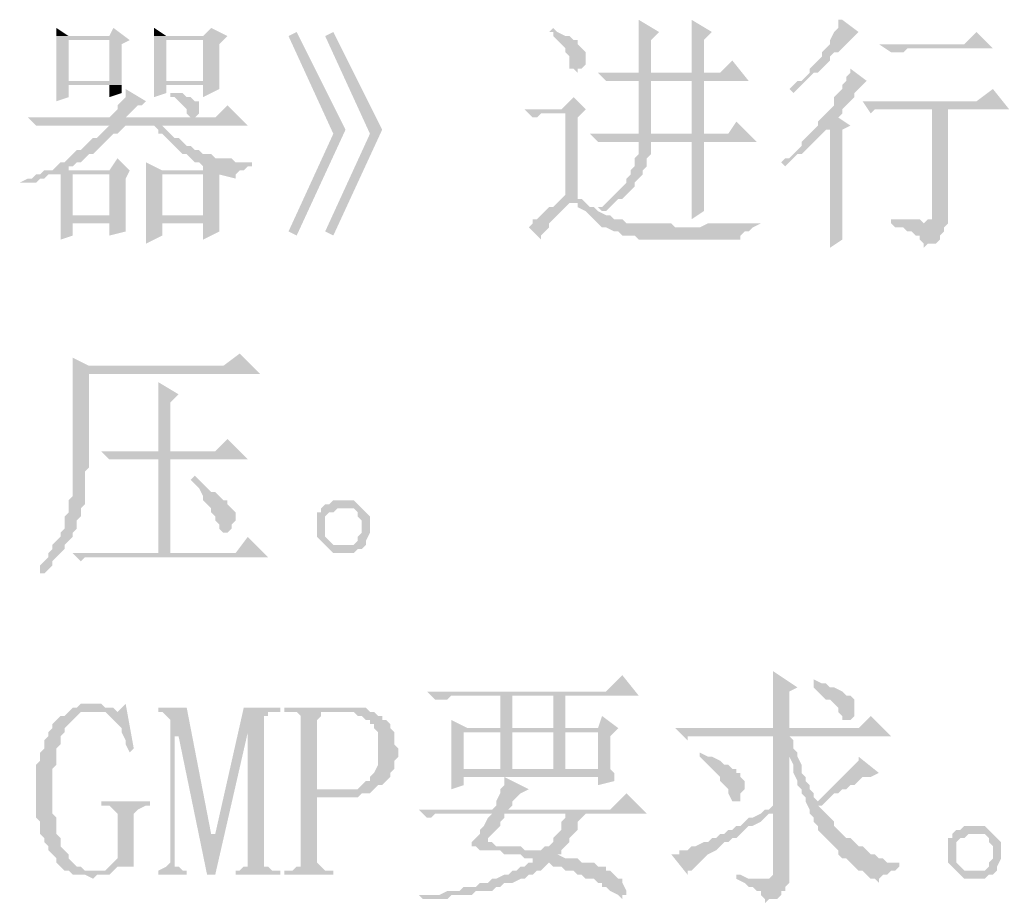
# Model space of a CAD drawing. Header units: millimetres. Extents: x 6 to 291, y 3 to 207.
# Drawn here: x 192.53 to 202.82, y 174.71 to 183.9 of the extents above; entities that cross this region are included whole.
import ezdxf

# ---------------------------------------------------------------- set-up
doc = ezdxf.new("R2010")
doc.units = ezdxf.units.MM

msp = doc.modelspace()

# ---------------------------------------------------------------- hatches: boundary and pattern name
at = {"true_color": 0x00b8b8}
h = msp.add_hatch(color=132, dxfattribs=at)
h.dxf.hatch_style = 2
h.paths.add_polyline_path([(198.966526, 183.896), (198.966526, 183.345667), (199.093526, 183.345667), (199.093526, 183.684333), (199.178192, 183.769)])
h = msp.add_hatch(color=132, dxfattribs=at)
h.dxf.hatch_style = 2
h.paths.add_polyline_path([(199.516859, 183.896), (199.516859, 183.345667), (199.643859, 183.345667), (199.643859, 183.684333), (199.728526, 183.769)])
h = msp.add_hatch(color=132, dxfattribs=at)
h.dxf.hatch_style = 2
h.paths.add_polyline_path([(201.083192, 183.896), (201.040859, 183.896), (201.040859, 183.811333), (200.998526, 183.769), (200.956192, 183.684333), (200.956192, 183.642), (200.913859, 183.599667), (200.871526, 183.557333), (200.871526, 183.515), (200.829192, 183.472667), (200.786859, 183.430333), (200.744526, 183.388), (200.744526, 183.345667), (200.702192, 183.303333), (200.659859, 183.261), (200.617526, 183.261), (200.575192, 183.218667), (200.532859, 183.176333), (200.575192, 183.134), (200.617526, 183.176333), (200.659859, 183.218667), (200.702192, 183.261), (200.744526, 183.303333), (200.786859, 183.345667), (200.829192, 183.345667), (200.871526, 183.388), (200.913859, 183.430333), (200.956192, 183.472667), (200.956192, 183.515), (200.998526, 183.557333), (201.040859, 183.557333), (201.083192, 183.599667), (201.125526, 183.642), (201.167859, 183.684333), (201.210192, 183.726667), (201.252526, 183.769)])
h = msp.add_hatch(color=132, dxfattribs=at)
h.dxf.hatch_style = 2
h.paths.add_polyline_path([(193.505526, 183.811333), (193.463192, 183.726667), (192.912859, 183.726667), (192.912859, 183.049333), (193.039859, 183.091667), (193.039859, 183.218667), (193.590192, 183.218667), (193.590192, 183.261), (193.039859, 183.261), (193.039859, 183.684333), (193.674859, 183.684333)])
h = msp.add_hatch(color=132, dxfattribs=at)
h.dxf.hatch_style = 2
h.paths.add_polyline_path([(192.912859, 183.811333), (192.912859, 183.726667), (193.039859, 183.726667)])
h = msp.add_hatch(color=132, dxfattribs=at)
h.dxf.hatch_style = 2
h.paths.add_polyline_path([(194.521526, 183.811333), (194.436859, 183.726667), (193.928859, 183.726667), (193.928859, 183.684333), (194.436859, 183.684333), (194.436859, 183.261), (194.055859, 183.261), (194.606192, 183.261), (194.606192, 183.642), (194.690859, 183.726667)])
h = msp.add_hatch(color=132, dxfattribs=at)
h.dxf.hatch_style = 2
h.paths.add_polyline_path([(193.928859, 183.811333), (193.928859, 183.726667), (194.055859, 183.726667)])
h = msp.add_hatch(color=132, dxfattribs=at)
h.dxf.hatch_style = 2
h.paths.add_polyline_path([(195.410526, 183.769), (195.325859, 183.726667), (195.791526, 182.710667), (195.325859, 181.694667), (195.410526, 181.652333), (195.918526, 182.753)])
h = msp.add_hatch(color=132, dxfattribs=at)
h.dxf.hatch_style = 2
h.paths.add_polyline_path([(195.791526, 183.769), (195.706859, 183.726667), (196.172526, 182.710667), (195.706859, 181.694667), (195.791526, 181.652333), (196.299526, 182.753)])
h = msp.add_hatch(color=132, dxfattribs=at)
h.dxf.hatch_style = 2
h.paths.add_polyline_path([(198.077526, 183.811333), (198.035192, 183.769), (198.077526, 183.769), (198.077526, 183.726667), (198.119859, 183.684333), (198.162192, 183.642), (198.204526, 183.599667), (198.204526, 183.557333), (198.246859, 183.515), (198.246859, 183.388), (198.289192, 183.388), (198.331526, 183.345667), (198.331526, 183.388), (198.373859, 183.388), (198.416192, 183.430333), (198.416192, 183.557333), (198.373859, 183.599667), (198.331526, 183.642), (198.331526, 183.684333), (198.289192, 183.684333), (198.246859, 183.726667), (198.204526, 183.726667), (198.119859, 183.769)])
h = msp.add_hatch(color=132, dxfattribs=at)
h.dxf.hatch_style = 2
h.paths.add_polyline_path([(202.480192, 183.769), (202.353192, 183.642), (201.464192, 183.642), (201.591192, 183.557333), (201.718192, 183.557333), (201.760526, 183.599667), (202.649526, 183.599667)])
h = msp.add_hatch(color=132, dxfattribs=at)
h.dxf.hatch_style = 2
h.paths.add_polyline_path([(193.674859, 183.684333), (193.463192, 183.684333), (193.463192, 183.261), (193.039859, 183.261), (193.590192, 183.261), (193.590192, 183.642)])
h = msp.add_hatch(color=132, dxfattribs=at)
h.dxf.hatch_style = 2
h.paths.add_polyline_path([(193.928859, 183.684333), (193.928859, 183.472667), (193.928859, 183.091667), (194.055859, 183.134), (194.055859, 183.218667), (194.606192, 183.218667), (194.606192, 183.261), (194.055859, 183.261), (194.055859, 183.684333), (194.436859, 183.684333)])
h = msp.add_hatch(color=132, dxfattribs=at)
h.dxf.hatch_style = 2
h.paths.add_polyline_path([(199.940192, 183.472667), (199.813192, 183.345667), (198.543192, 183.345667), (198.627859, 183.261), (200.109526, 183.261)])
h = msp.add_hatch(color=132, dxfattribs=at)
h.dxf.hatch_style = 2
h.paths.add_polyline_path([(201.167859, 183.388), (201.167859, 183.345667), (201.125526, 183.303333), (201.125526, 183.261), (201.083192, 183.218667), (201.083192, 183.176333), (201.040859, 183.134), (200.998526, 183.091667), (200.998526, 183.007), (200.956192, 182.964667), (200.913859, 182.922333), (200.871526, 182.88), (200.829192, 182.837667), (200.829192, 182.795333), (200.956192, 182.753), (200.956192, 181.61), (200.956192, 181.525333), (201.083192, 181.61), (201.083192, 182.753), (201.167859, 182.795333), (201.040859, 182.88), (201.083192, 182.922333), (201.083192, 182.964667), (201.125526, 183.007), (201.167859, 183.049333), (201.210192, 183.091667), (201.210192, 183.134), (201.252526, 183.176333), (201.337192, 183.261)])
h = msp.add_hatch(color=132, dxfattribs=at)
h.dxf.hatch_style = 2
h.paths.add_polyline_path([(193.590192, 183.218667), (193.463192, 183.218667), (193.463192, 183.091667), (193.590192, 183.134), (193.590192, 183.176333)])
h = msp.add_hatch(color=132, dxfattribs=at)
h.dxf.hatch_style = 2
h.paths.add_polyline_path([(194.606192, 183.218667), (194.436859, 183.218667), (194.436859, 183.091667), (194.606192, 183.176333)])
h = msp.add_hatch(color=132, dxfattribs=at)
h.dxf.hatch_style = 2
h.paths.add_polyline_path([(199.093526, 182.710667), (199.093526, 183.261), (198.966526, 183.261), (198.966526, 182.710667)])
h = msp.add_hatch(color=132, dxfattribs=at)
h.dxf.hatch_style = 2
h.paths.add_polyline_path([(199.643859, 183.261), (199.516859, 183.261), (199.516859, 182.710667), (198.966526, 182.710667), (199.643859, 182.710667)])
h = msp.add_hatch(color=132, dxfattribs=at)
h.dxf.hatch_style = 2
h.paths.add_polyline_path([(193.632526, 183.176333), (193.632526, 183.091667), (193.590192, 183.049333), (193.547859, 183.007), (193.547859, 182.964667), (193.505526, 182.922333), (193.463192, 182.88), (193.632526, 182.88), (193.674859, 182.922333), (193.717192, 182.964667), (193.759526, 183.007), (193.801859, 183.007), (193.844192, 183.049333)])
h = msp.add_hatch(color=132, dxfattribs=at)
h.dxf.hatch_style = 2
h.paths.add_polyline_path([(194.098192, 183.134), (194.098192, 183.091667), (194.140526, 183.091667), (194.182859, 183.049333), (194.225192, 183.007), (194.267526, 182.964667), (194.267526, 182.922333), (194.309859, 182.88), (193.463192, 182.88), (194.352192, 182.88), (194.394526, 182.922333), (194.394526, 183.049333), (194.352192, 183.049333), (194.309859, 183.091667), (194.267526, 183.091667), (194.225192, 183.134), (194.182859, 183.134)])
h = msp.add_hatch(color=132, dxfattribs=at)
h.dxf.hatch_style = 2
h.paths.add_polyline_path([(202.649526, 183.176333), (202.480192, 183.049333), (201.294859, 183.049333), (201.379526, 182.922333), (201.421859, 182.964667), (202.818859, 182.964667)])
h = msp.add_hatch(color=132, dxfattribs=at)
h.dxf.hatch_style = 2
h.paths.add_polyline_path([(194.690859, 183.007), (194.563859, 182.88), (192.616526, 182.88), (192.701192, 182.795333), (194.902526, 182.795333)])
h = msp.add_hatch(color=132, dxfattribs=at)
h.dxf.hatch_style = 2
h.paths.add_polyline_path([(198.289192, 183.091667), (198.162192, 182.964667), (197.781192, 182.964667), (197.865859, 182.88), (197.908192, 182.88), (197.950526, 182.922333), (198.204526, 182.922333), (198.416192, 182.964667)])
h = msp.add_hatch(color=132, dxfattribs=at)
h.dxf.hatch_style = 2
h.paths.add_polyline_path([(198.416192, 182.964667), (198.204526, 182.922333), (198.204526, 182.075667), (198.162192, 182.033333), (198.119859, 181.991), (198.077526, 181.948667), (198.035192, 181.948667), (197.992859, 181.906333), (197.950526, 181.864), (197.908192, 181.821667), (197.865859, 181.821667), (197.865859, 181.779333), (197.823526, 181.737), (197.950526, 181.61), (197.950526, 181.652333), (197.992859, 181.694667), (198.035192, 181.737), (198.035192, 181.779333), (198.077526, 181.821667), (198.119859, 181.864), (198.162192, 181.906333), (198.204526, 181.948667), (198.246859, 181.991), (198.289192, 181.991), (198.373859, 182.033333), (198.331526, 182.033333), (198.331526, 182.88)])
h = msp.add_hatch(color=132, dxfattribs=at)
h.dxf.hatch_style = 2
h.paths.add_polyline_path([(202.183859, 182.964667), (202.014526, 182.964667), (202.014526, 181.821667), (201.972192, 181.821667), (201.929859, 181.779333), (201.591192, 181.779333), (201.633526, 181.737), (201.718192, 181.737), (201.760526, 181.694667), (201.802859, 181.694667), (201.845192, 181.652333), (201.887526, 181.652333), (201.887526, 181.61), (201.929859, 181.567667), (201.929859, 181.525333), (201.972192, 181.567667), (202.056859, 181.567667), (202.099192, 181.61), (202.099192, 181.652333), (202.141526, 181.694667), (202.141526, 181.737), (202.183859, 181.779333), (202.183859, 181.864)])
h = msp.add_hatch(color=132, dxfattribs=at)
h.dxf.hatch_style = 2
h.paths.add_polyline_path([(199.982526, 182.837667), (199.897859, 182.710667), (198.458526, 182.710667), (198.543192, 182.626), (200.194192, 182.626)])
h = msp.add_hatch(color=132, dxfattribs=at)
h.dxf.hatch_style = 2
h.paths.add_polyline_path([(193.632526, 182.795333), (193.463192, 182.795333), (193.420859, 182.753), (193.378526, 182.710667), (193.336192, 182.668333), (193.293859, 182.668333), (193.251526, 182.626), (193.209192, 182.583667), (193.166859, 182.541333), (193.124526, 182.541333), (193.082192, 182.499), (193.039859, 182.456667), (192.997526, 182.414333), (192.955192, 182.414333), (192.912859, 182.372), (192.870526, 182.329667), (192.785859, 182.329667), (193.039859, 182.329667), (193.039859, 182.372), (193.082192, 182.372), (193.124526, 182.414333), (193.166859, 182.414333), (193.209192, 182.456667), (193.251526, 182.499), (193.293859, 182.499), (193.336192, 182.541333), (193.378526, 182.583667), (193.420859, 182.626), (193.463192, 182.668333), (193.505526, 182.710667), (193.547859, 182.710667), (193.590192, 182.753)])
h = msp.add_hatch(color=132, dxfattribs=at)
h.dxf.hatch_style = 2
h.paths.add_polyline_path([(193.971192, 182.795333), (193.928859, 182.795333), (193.971192, 182.753), (193.971192, 182.710667), (194.013526, 182.710667), (194.055859, 182.668333), (194.098192, 182.626), (194.140526, 182.583667), (194.182859, 182.541333), (194.225192, 182.499), (194.267526, 182.499), (194.309859, 182.456667), (194.352192, 182.414333), (194.394526, 182.414333), (194.436859, 182.372), (194.436859, 182.329667), (193.844192, 182.329667), (193.844192, 181.864), (194.013526, 181.864), (194.013526, 182.287333), (194.775526, 182.287333), (194.817859, 182.329667), (194.860192, 182.329667), (194.902526, 182.372), (194.944859, 182.372), (194.944859, 182.414333), (194.775526, 182.414333), (194.733192, 182.456667), (194.563859, 182.456667), (194.521526, 182.499), (194.436859, 182.499), (194.394526, 182.541333), (194.352192, 182.541333), (194.309859, 182.583667), (194.267526, 182.583667), (194.225192, 182.626), (194.182859, 182.668333), (194.140526, 182.668333), (194.098192, 182.710667), (194.055859, 182.753), (194.013526, 182.795333)])
h = msp.add_hatch(color=132, dxfattribs=at)
h.dxf.hatch_style = 2
h.paths.add_polyline_path([(200.829192, 182.795333), (200.786859, 182.753), (200.744526, 182.710667), (200.702192, 182.668333), (200.659859, 182.626), (200.659859, 182.583667), (200.617526, 182.541333), (200.575192, 182.499), (200.532859, 182.456667), (200.490526, 182.456667), (200.448192, 182.414333), (200.490526, 182.372), (200.532859, 182.414333), (200.575192, 182.456667), (200.617526, 182.499), (200.659859, 182.499), (200.702192, 182.541333), (200.744526, 182.583667), (200.786859, 182.626), (200.829192, 182.668333), (200.871526, 182.710667), (200.913859, 182.753), (200.956192, 182.753)])
h = msp.add_hatch(color=132, dxfattribs=at)
h.dxf.hatch_style = 2
h.paths.add_polyline_path([(198.966526, 182.626), (198.966526, 182.499), (198.924192, 182.456667), (198.924192, 182.372), (198.881859, 182.329667), (198.881859, 182.287333), (198.839526, 182.245), (198.839526, 182.202667), (198.797192, 182.160333), (198.754859, 182.118), (198.712526, 182.075667), (198.670192, 182.033333), (198.627859, 181.991), (198.585526, 181.948667), (198.543192, 181.948667), (198.585526, 181.906333), (198.627859, 181.906333), (198.670192, 181.948667), (198.712526, 181.991), (198.754859, 182.033333), (198.797192, 182.033333), (198.839526, 182.075667), (198.881859, 182.118), (198.924192, 182.160333), (198.924192, 182.202667), (198.966526, 182.245), (199.008859, 182.287333), (199.008859, 182.329667), (199.051192, 182.372), (199.051192, 182.456667), (199.093526, 182.499), (199.093526, 182.626), (199.516859, 182.626)])
h = msp.add_hatch(color=132, dxfattribs=at)
h.dxf.hatch_style = 2
h.paths.add_polyline_path([(199.643859, 182.626), (198.966526, 182.626), (199.516859, 182.626), (199.516859, 181.906333), (199.516859, 181.821667), (199.643859, 181.906333), (199.643859, 182.541333)])
h = msp.add_hatch(color=132, dxfattribs=at)
h.dxf.hatch_style = 2
h.paths.add_polyline_path([(193.547859, 182.456667), (193.463192, 182.329667), (192.785859, 182.329667), (192.743526, 182.287333), (193.463192, 182.287333), (193.463192, 181.864), (193.082192, 181.864), (193.632526, 181.821667), (193.632526, 182.245), (193.674859, 182.329667)])
h = msp.add_hatch(color=132, dxfattribs=at)
h.dxf.hatch_style = 2
h.paths.add_polyline_path([(193.844192, 182.414333), (193.844192, 182.329667), (194.013526, 182.329667)])
h = msp.add_hatch(color=132, dxfattribs=at)
h.dxf.hatch_style = 2
h.paths.add_polyline_path([(192.743526, 182.287333), (192.701192, 182.287333), (192.658859, 182.245), (192.616526, 182.245), (192.531859, 182.202667), (192.701192, 182.202667), (192.743526, 182.245), (192.785859, 182.245), (192.828192, 182.287333), (192.955192, 182.287333)])
h = msp.add_hatch(color=132, dxfattribs=at)
h.dxf.hatch_style = 2
h.paths.add_polyline_path([(192.955192, 182.287333), (192.955192, 181.991), (192.955192, 181.821667), (193.463192, 181.779333), (193.463192, 181.652333), (193.632526, 181.694667), (193.632526, 181.821667), (193.082192, 181.864), (193.082192, 182.287333), (193.463192, 182.287333)])
h = msp.add_hatch(color=132, dxfattribs=at)
h.dxf.hatch_style = 2
h.paths.add_polyline_path([(194.436859, 182.287333), (194.436859, 181.864), (193.844192, 181.864), (193.844192, 181.567667), (194.013526, 181.652333), (194.013526, 181.779333), (194.606192, 181.779333), (194.606192, 182.287333)])
h = msp.add_hatch(color=132, dxfattribs=at)
h.dxf.hatch_style = 2
h.paths.add_polyline_path([(194.775526, 182.287333), (194.436859, 182.287333), (194.606192, 182.287333), (194.775526, 182.245)])
h = msp.add_hatch(color=132, dxfattribs=at)
h.dxf.hatch_style = 2
h.paths.add_polyline_path([(198.373859, 182.033333), (198.289192, 181.991), (198.331526, 181.991), (198.331526, 181.948667), (198.416192, 181.906333), (198.458526, 181.864), (198.500859, 181.821667), (198.543192, 181.779333), (198.585526, 181.737), (199.516859, 181.737), (199.347526, 181.737), (199.305192, 181.779333), (198.839526, 181.779333), (198.797192, 181.821667), (198.712526, 181.821667), (198.670192, 181.864), (198.627859, 181.864), (198.543192, 181.906333), (198.500859, 181.948667), (198.458526, 181.948667), (198.416192, 181.991)])
h = msp.add_hatch(color=132, dxfattribs=at)
h.dxf.hatch_style = 2
h.paths.add_polyline_path([(192.955192, 181.821667), (192.955192, 181.61), (193.082192, 181.652333), (193.082192, 181.779333), (193.463192, 181.779333)])
h = msp.add_hatch(color=132, dxfattribs=at)
h.dxf.hatch_style = 2
h.paths.add_polyline_path([(194.606192, 181.779333), (194.436859, 181.779333), (194.436859, 181.61), (194.606192, 181.694667), (194.606192, 181.737)])
h = msp.add_hatch(color=132, dxfattribs=at)
h.dxf.hatch_style = 2
h.paths.add_polyline_path([(200.236526, 181.779333), (199.686192, 181.779333), (199.601526, 181.737), (198.585526, 181.737), (198.627859, 181.737), (198.712526, 181.694667), (198.754859, 181.694667), (198.797192, 181.652333), (198.924192, 181.652333), (198.966526, 181.61), (200.024859, 181.61), (200.024859, 181.652333), (200.067192, 181.694667), (200.109526, 181.694667), (200.151859, 181.737)])
h = msp.add_hatch(color=132, dxfattribs=at)
h.dxf.hatch_style = 2
h.paths.add_polyline_path([(201.591192, 181.821667), (201.591192, 181.779333), (201.929859, 181.779333), (201.887526, 181.821667), (201.633526, 181.821667)])
h = msp.add_hatch(color=132, dxfattribs=at)
h.dxf.hatch_style = 2
h.paths.add_polyline_path([(194.817859, 180.424667), (194.648526, 180.297667), (193.251526, 180.297667), (193.082192, 180.255333), (193.082192, 178.943), (193.039859, 178.900667), (193.039859, 178.773667), (192.997526, 178.731333), (192.997526, 178.604333), (192.955192, 178.562), (192.955192, 178.519667), (192.912859, 178.477333), (192.870526, 178.435), (192.870526, 178.392667), (192.828192, 178.350333), (192.828192, 178.308), (192.785859, 178.265667), (192.743526, 178.223333), (192.743526, 178.138667), (192.785859, 178.138667), (192.828192, 178.181), (192.870526, 178.223333), (192.870526, 178.265667), (192.912859, 178.308), (192.955192, 178.350333), (192.997526, 178.392667), (192.997526, 178.435), (193.039859, 178.477333), (193.082192, 178.519667), (193.082192, 178.562), (193.124526, 178.604333), (193.124526, 178.689), (193.166859, 178.731333), (193.166859, 178.816), (193.209192, 178.858333), (193.209192, 179.197), (193.251526, 179.239333), (193.251526, 180.213), (195.029526, 180.213)])
h = msp.add_hatch(color=132, dxfattribs=at)
h.dxf.hatch_style = 2
h.paths.add_polyline_path([(193.082192, 180.382333), (193.082192, 180.255333), (193.251526, 180.297667)])
h = msp.add_hatch(color=132, dxfattribs=at)
h.dxf.hatch_style = 2
h.paths.add_polyline_path([(193.971192, 180.128333), (193.971192, 179.408667), (194.098192, 179.408667), (194.098192, 179.916667), (194.182859, 180.001333)])
h = msp.add_hatch(color=132, dxfattribs=at)
h.dxf.hatch_style = 2
h.paths.add_polyline_path([(194.690859, 179.535667), (194.563859, 179.408667), (193.378526, 179.408667), (193.463192, 179.324), (194.902526, 179.324)])
h = msp.add_hatch(color=132, dxfattribs=at)
h.dxf.hatch_style = 2
h.paths.add_polyline_path([(194.098192, 178.350333), (194.098192, 179.324), (193.971192, 179.324), (193.971192, 178.350333)])
h = msp.add_hatch(color=132, dxfattribs=at)
h.dxf.hatch_style = 2
h.paths.add_polyline_path([(194.352192, 179.154667), (194.309859, 179.112333), (194.352192, 179.07), (194.394526, 179.027667), (194.436859, 178.943), (194.436859, 178.900667), (194.479192, 178.858333), (194.521526, 178.816), (194.521526, 178.773667), (194.563859, 178.731333), (194.563859, 178.689), (194.606192, 178.646667), (194.606192, 178.604333), (194.648526, 178.562), (194.690859, 178.562), (194.733192, 178.604333), (194.733192, 178.646667), (194.775526, 178.689), (194.775526, 178.773667), (194.733192, 178.816), (194.690859, 178.858333), (194.690859, 178.900667), (194.648526, 178.900667), (194.606192, 178.943), (194.563859, 178.985333), (194.521526, 178.985333), (194.479192, 179.027667), (194.436859, 179.07), (194.394526, 179.112333)])
h = msp.add_hatch(color=132, dxfattribs=at)
h.dxf.hatch_style = 2
h.paths.add_polyline_path([(195.876192, 178.900667), (195.791526, 178.900667), (195.749192, 178.858333), (195.706859, 178.858333), (195.664526, 178.816), (195.664526, 178.773667), (195.622192, 178.773667), (195.622192, 178.604333), (195.622192, 178.519667), (195.664526, 178.477333), (195.706859, 178.435), (195.876192, 178.435), (195.791526, 178.435), (195.749192, 178.477333), (195.706859, 178.519667), (195.706859, 178.604333), (195.706859, 178.731333), (195.749192, 178.773667), (195.791526, 178.773667), (195.833859, 178.816), (196.087859, 178.816), (196.045526, 178.858333), (196.003192, 178.900667), (195.960859, 178.900667)])
h = msp.add_hatch(color=132, dxfattribs=at)
h.dxf.hatch_style = 2
h.paths.add_polyline_path([(196.087859, 178.816), (195.876192, 178.816), (196.003192, 178.816), (196.045526, 178.773667), (196.045526, 178.731333), (196.087859, 178.689), (196.087859, 178.562), (196.045526, 178.519667), (196.045526, 178.477333), (196.003192, 178.435), (195.706859, 178.435), (195.749192, 178.392667), (195.791526, 178.350333), (196.003192, 178.350333), (196.045526, 178.392667), (196.087859, 178.392667), (196.130192, 178.435), (196.130192, 178.477333), (196.172526, 178.562), (196.172526, 178.731333), (196.130192, 178.773667)])
h = msp.add_hatch(color=132, dxfattribs=at)
h.dxf.hatch_style = 2
h.paths.add_polyline_path([(194.902526, 178.519667), (194.775526, 178.350333), (193.082192, 178.350333), (193.166859, 178.265667), (193.209192, 178.308), (195.114192, 178.308)])
h = msp.add_hatch(color=132, dxfattribs=at)
h.dxf.hatch_style = 2
h.paths.add_polyline_path([(198.797192, 177.080333), (198.627859, 176.911), (196.765192, 176.911), (196.849859, 176.826333), (196.976859, 176.826333), (197.019192, 176.868667), (198.966526, 176.868667)])
h = msp.add_hatch(color=132, dxfattribs=at)
h.dxf.hatch_style = 2
h.paths.add_polyline_path([(200.363526, 177.122667), (200.363526, 177.080333), (200.363526, 176.53), (200.532859, 176.53), (200.532859, 176.911), (200.617526, 176.953333)])
h = msp.add_hatch(color=132, dxfattribs=at)
h.dxf.hatch_style = 2
h.paths.add_polyline_path([(200.786859, 177.038), (200.786859, 176.953333), (200.829192, 176.911), (200.871526, 176.868667), (200.913859, 176.826333), (200.956192, 176.826333), (200.998526, 176.784), (201.040859, 176.741667), (201.040859, 176.699333), (201.083192, 176.657), (201.083192, 176.614667), (201.167859, 176.614667), (201.210192, 176.657), (201.210192, 176.826333), (201.167859, 176.868667), (201.125526, 176.868667), (201.083192, 176.911), (200.998526, 176.953333), (200.956192, 176.953333), (200.913859, 176.995667), (200.871526, 176.995667)])
h = msp.add_hatch(color=132, dxfattribs=at)
h.dxf.hatch_style = 2
h.paths.add_polyline_path([(198.204526, 176.868667), (197.527192, 176.868667), (198.077526, 176.868667), (198.077526, 176.53), (197.188526, 176.53), (198.204526, 176.53)])
h = msp.add_hatch(color=132, dxfattribs=at)
h.dxf.hatch_style = 2
h.paths.add_polyline_path([(197.527192, 176.868667), (197.527192, 176.53), (197.654192, 176.53), (197.654192, 176.868667), (198.077526, 176.868667)])
h = msp.add_hatch(color=132, dxfattribs=at)
h.dxf.hatch_style = 2
h.paths.add_polyline_path([(193.293859, 176.784), (193.166859, 176.784), (193.124526, 176.741667), (193.082192, 176.741667), (193.039859, 176.699333), (192.997526, 176.657), (192.955192, 176.657), (192.912859, 176.614667), (192.870526, 176.572333), (192.870526, 176.53), (192.828192, 176.487667), (192.828192, 176.445333), (192.785859, 176.403), (192.785859, 176.318333), (192.743526, 176.276), (192.743526, 176.191333), (192.701192, 176.149), (192.701192, 175.598667), (192.743526, 175.556333), (192.743526, 175.429333), (192.785859, 175.387), (192.785859, 175.344667), (192.828192, 175.302333), (192.828192, 175.26), (192.870526, 175.217667), (192.912859, 175.175333), (192.912859, 175.133), (192.955192, 175.090667), (192.997526, 175.048333), (193.039859, 175.048333), (193.082192, 175.006), (193.209192, 175.006), (193.293859, 174.963667), (193.336192, 175.006), (193.463192, 175.006), (193.505526, 175.048333), (193.209192, 175.048333), (193.166859, 175.090667), (193.124526, 175.090667), (193.082192, 175.133), (193.039859, 175.175333), (193.039859, 175.217667), (192.997526, 175.26), (192.955192, 175.302333), (192.955192, 175.387), (192.912859, 175.429333), (192.912859, 175.598667), (192.870526, 175.641), (192.870526, 176.106667), (192.912859, 176.149), (192.912859, 176.318333), (192.955192, 176.360667), (192.955192, 176.445333), (192.997526, 176.487667), (192.997526, 176.53), (193.039859, 176.572333), (193.082192, 176.614667), (193.124526, 176.657), (193.166859, 176.699333), (193.547859, 176.699333), (193.505526, 176.741667), (193.420859, 176.741667), (193.378526, 176.784), (193.336192, 176.784)])
h = msp.add_hatch(color=132, dxfattribs=at)
h.dxf.hatch_style = 2
h.paths.add_polyline_path([(193.632526, 176.784), (193.590192, 176.741667), (193.547859, 176.699333), (193.293859, 176.699333), (193.420859, 176.699333), (193.463192, 176.657), (193.505526, 176.614667), (193.547859, 176.572333), (193.590192, 176.53), (193.590192, 176.487667), (193.632526, 176.403), (193.632526, 176.360667), (193.674859, 176.276), (193.717192, 176.318333)])
h = msp.add_hatch(color=132, dxfattribs=at)
h.dxf.hatch_style = 2
h.paths.add_polyline_path([(194.267526, 176.741667), (193.971192, 176.741667), (193.971192, 176.699333), (194.013526, 176.699333), (194.055859, 176.657), (194.098192, 176.614667), (194.182859, 176.445333), (194.479192, 175.006), (194.521526, 175.429333)])
h = msp.add_hatch(color=132, dxfattribs=at)
h.dxf.hatch_style = 2
h.paths.add_polyline_path([(195.241192, 176.741667), (194.860192, 176.741667), (194.563859, 175.429333), (194.521526, 175.429333), (194.479192, 175.006), (194.563859, 175.006), (194.902526, 176.487667), (195.071859, 176.614667), (195.071859, 176.657), (195.114192, 176.657), (195.114192, 176.699333), (195.241192, 176.699333)])
h = msp.add_hatch(color=132, dxfattribs=at)
h.dxf.hatch_style = 2
h.paths.add_polyline_path([(195.918526, 176.741667), (195.283526, 176.741667), (195.283526, 176.699333), (196.003192, 176.699333), (196.045526, 176.657), (196.087859, 176.657), (196.130192, 176.614667), (196.172526, 176.614667), (196.172526, 176.572333), (196.214859, 176.572333), (196.214859, 176.53), (196.257192, 176.487667), (196.257192, 176.149), (196.214859, 176.064333), (196.172526, 176.022), (196.172526, 175.979667), (196.130192, 175.979667), (196.087859, 175.937333), (196.045526, 175.895), (195.622192, 175.895), (196.172526, 175.852667), (196.214859, 175.895), (196.257192, 175.937333), (196.299526, 175.937333), (196.341859, 175.979667), (196.384192, 176.022), (196.384192, 176.064333), (196.426526, 176.106667), (196.426526, 176.191333), (196.468859, 176.233667), (196.468859, 176.318333), (196.426526, 176.360667), (196.426526, 176.487667), (196.384192, 176.53), (196.384192, 176.572333), (196.341859, 176.614667), (196.299526, 176.614667), (196.299526, 176.657), (196.257192, 176.657), (196.214859, 176.699333), (196.172526, 176.699333), (196.130192, 176.741667), (195.960859, 176.741667)])
h = msp.add_hatch(color=132, dxfattribs=at)
h.dxf.hatch_style = 2
h.paths.add_polyline_path([(195.368192, 176.699333), (195.410526, 176.699333), (195.452859, 176.657), (195.452859, 175.133), (195.452859, 175.090667), (195.410526, 175.090667), (195.368192, 175.048333), (195.283526, 175.048333), (195.283526, 175.006), (195.791526, 175.006), (195.791526, 175.048333), (195.706859, 175.048333), (195.664526, 175.090667), (195.622192, 175.133), (195.622192, 175.810333), (196.045526, 175.810333), (196.087859, 175.852667), (196.172526, 175.852667), (195.622192, 175.895), (195.622192, 176.614667), (195.664526, 176.657), (195.664526, 176.699333), (195.876192, 176.699333)])
h = msp.add_hatch(color=132, dxfattribs=at)
h.dxf.hatch_style = 2
h.paths.add_polyline_path([(198.585526, 176.657), (198.543192, 176.53), (197.019192, 176.53), (197.019192, 176.487667), (198.543192, 176.487667), (198.543192, 176.106667), (197.146192, 176.106667), (198.712526, 176.064333), (198.670192, 176.106667), (198.670192, 176.445333), (198.754859, 176.53)])
h = msp.add_hatch(color=132, dxfattribs=at)
h.dxf.hatch_style = 2
h.paths.add_polyline_path([(201.379526, 176.657), (201.252526, 176.53), (199.347526, 176.53), (199.474526, 176.403), (199.474526, 176.445333), (201.591192, 176.445333)])
h = msp.add_hatch(color=132, dxfattribs=at)
h.dxf.hatch_style = 2
h.paths.add_polyline_path([(194.098192, 176.614667), (194.098192, 175.133), (194.055859, 175.090667), (193.971192, 175.048333), (193.971192, 175.006), (194.267526, 175.006), (194.267526, 175.048333), (194.225192, 175.048333), (194.182859, 175.090667), (194.140526, 175.090667), (194.140526, 176.445333), (194.182859, 176.445333)])
h = msp.add_hatch(color=132, dxfattribs=at)
h.dxf.hatch_style = 2
h.paths.add_polyline_path([(195.071859, 176.614667), (194.902526, 176.487667), (194.902526, 175.133), (194.902526, 175.090667), (194.860192, 175.090667), (194.817859, 175.048333), (194.775526, 175.048333), (194.775526, 175.006), (195.241192, 175.006), (195.241192, 175.048333), (195.156526, 175.048333), (195.114192, 175.090667), (195.071859, 175.090667), (195.071859, 175.133)])
h = msp.add_hatch(color=132, dxfattribs=at)
h.dxf.hatch_style = 2
h.paths.add_polyline_path([(197.019192, 176.614667), (197.019192, 176.53), (198.204526, 176.53), (197.188526, 176.53)])
h = msp.add_hatch(color=132, dxfattribs=at)
h.dxf.hatch_style = 2
h.paths.add_polyline_path([(197.019192, 176.487667), (197.019192, 176.276), (197.019192, 176.064333), (198.543192, 176.022), (198.543192, 175.937333), (198.712526, 175.979667), (198.712526, 176.064333), (197.146192, 176.106667), (197.146192, 176.487667), (198.077526, 176.487667)])
h = msp.add_hatch(color=132, dxfattribs=at)
h.dxf.hatch_style = 2
h.paths.add_polyline_path([(197.654192, 176.106667), (197.654192, 176.487667), (197.527192, 176.487667), (197.527192, 176.106667)])
h = msp.add_hatch(color=132, dxfattribs=at)
h.dxf.hatch_style = 2
h.paths.add_polyline_path([(198.077526, 176.487667), (198.077526, 176.106667), (197.527192, 176.106667), (198.204526, 176.106667), (198.204526, 176.487667), (198.543192, 176.487667)])
h = msp.add_hatch(color=132, dxfattribs=at)
h.dxf.hatch_style = 2
h.paths.add_polyline_path([(200.532859, 176.445333), (200.363526, 176.445333), (200.363526, 175.725667), (200.321192, 175.683333), (200.278859, 175.683333), (200.363526, 175.641), (200.363526, 175.048333), (200.363526, 175.006), (200.321192, 174.963667), (199.982526, 174.963667), (200.067192, 174.921333), (200.109526, 174.879), (200.151859, 174.879), (200.194192, 174.836667), (200.236526, 174.836667), (200.236526, 174.794333), (200.278859, 174.752), (200.278859, 174.709667), (200.321192, 174.752), (200.405859, 174.752), (200.448192, 174.794333), (200.448192, 174.836667), (200.490526, 174.836667), (200.490526, 174.879), (200.532859, 174.921333), (200.532859, 176.318333), (200.575192, 176.318333), (200.575192, 176.403)])
h = msp.add_hatch(color=132, dxfattribs=at)
h.dxf.hatch_style = 2
h.paths.add_polyline_path([(199.601526, 176.276), (199.601526, 176.233667), (199.643859, 176.191333), (199.686192, 176.149), (199.728526, 176.106667), (199.770859, 176.064333), (199.813192, 176.022), (199.813192, 175.979667), (199.855526, 175.937333), (199.897859, 175.895), (199.897859, 175.852667), (199.940192, 175.768), (200.024859, 175.768), (200.024859, 175.852667), (200.067192, 175.895), (200.067192, 175.979667), (200.024859, 176.022), (200.024859, 176.064333), (199.982526, 176.064333), (199.982526, 176.106667), (199.940192, 176.106667), (199.897859, 176.149), (199.855526, 176.149), (199.813192, 176.191333), (199.728526, 176.233667), (199.686192, 176.233667)])
h = msp.add_hatch(color=132, dxfattribs=at)
h.dxf.hatch_style = 2
h.paths.add_polyline_path([(200.575192, 176.318333), (200.532859, 176.318333), (200.532859, 176.233667), (200.575192, 176.149), (200.575192, 176.064333), (200.617526, 175.979667), (200.617526, 175.937333), (200.659859, 175.895), (200.659859, 175.852667), (200.702192, 175.810333), (200.702192, 175.768), (200.744526, 175.683333), (200.744526, 175.641), (200.786859, 175.598667), (200.786859, 175.556333), (200.829192, 175.514), (200.829192, 175.471667), (200.871526, 175.429333), (200.913859, 175.387), (200.956192, 175.344667), (200.998526, 175.302333), (201.040859, 175.26), (201.040859, 175.217667), (201.083192, 175.175333), (201.125526, 175.175333), (201.167859, 175.133), (201.210192, 175.090667), (201.252526, 175.048333), (201.294859, 175.048333), (201.337192, 175.006), (201.379526, 174.963667), (201.421859, 174.963667), (201.464192, 174.921333), (201.464192, 174.963667), (201.506526, 175.006), (201.548859, 175.006), (201.591192, 175.048333), (201.633526, 175.048333), (201.675859, 175.090667), (201.675859, 175.133), (201.548859, 175.133), (201.506526, 175.175333), (201.464192, 175.175333), (201.421859, 175.217667), (201.379526, 175.217667), (201.337192, 175.26), (201.294859, 175.302333), (201.252526, 175.302333), (201.210192, 175.344667), (201.167859, 175.387), (201.125526, 175.387), (201.083192, 175.429333), (201.040859, 175.471667), (200.998526, 175.514), (200.998526, 175.556333), (200.956192, 175.598667), (200.913859, 175.641), (200.871526, 175.683333), (200.829192, 175.725667), (200.871526, 175.725667), (200.913859, 175.768), (200.829192, 175.768), (200.786859, 175.810333), (200.786859, 175.852667), (200.744526, 175.895), (200.744526, 175.937333), (200.702192, 175.979667), (200.702192, 176.022), (200.659859, 176.064333), (200.659859, 176.149), (200.617526, 176.233667), (200.617526, 176.276)])
h = msp.add_hatch(color=132, dxfattribs=at)
h.dxf.hatch_style = 2
h.paths.add_polyline_path([(201.252526, 176.233667), (201.252526, 176.191333), (201.210192, 176.149), (201.167859, 176.106667), (201.125526, 176.064333), (201.083192, 176.022), (201.040859, 175.979667), (200.998526, 175.937333), (200.956192, 175.895), (200.913859, 175.852667), (200.871526, 175.810333), (200.829192, 175.768), (200.913859, 175.768), (200.956192, 175.810333), (200.998526, 175.852667), (201.040859, 175.852667), (201.083192, 175.895), (201.125526, 175.895), (201.167859, 175.937333), (201.210192, 175.937333), (201.252526, 175.979667), (201.294859, 176.022), (201.379526, 176.022), (201.464192, 176.064333)])
h = msp.add_hatch(color=132, dxfattribs=at)
h.dxf.hatch_style = 2
h.paths.add_polyline_path([(197.019192, 176.064333), (197.019192, 175.895), (197.146192, 175.937333), (197.146192, 176.022), (198.543192, 176.022)])
h = msp.add_hatch(color=132, dxfattribs=at)
h.dxf.hatch_style = 2
h.paths.add_polyline_path([(197.569526, 176.022), (197.569526, 175.937333), (197.527192, 175.895), (197.527192, 175.852667), (197.484859, 175.768), (197.484859, 175.725667), (197.442526, 175.683333), (197.611859, 175.683333), (197.654192, 175.725667), (197.654192, 175.768), (197.696526, 175.810333), (197.738859, 175.852667), (197.823526, 175.895)])
h = msp.add_hatch(color=132, dxfattribs=at)
h.dxf.hatch_style = 2
h.paths.add_polyline_path([(198.839526, 175.852667), (198.670192, 175.683333), (196.680526, 175.683333), (196.765192, 175.598667), (196.807526, 175.598667), (196.849859, 175.641), (199.051192, 175.641)])
h = msp.add_hatch(color=132, dxfattribs=at)
h.dxf.hatch_style = 2
h.paths.add_polyline_path([(193.886526, 175.768), (193.378526, 175.768), (193.378526, 175.725667), (193.463192, 175.725667), (193.505526, 175.683333), (193.547859, 175.641), (193.547859, 175.217667), (193.547859, 175.175333), (193.505526, 175.133), (193.674859, 175.090667), (193.717192, 175.090667), (193.717192, 175.641), (193.759526, 175.683333), (193.844192, 175.725667), (193.886526, 175.725667)])
h = msp.add_hatch(color=132, dxfattribs=at)
h.dxf.hatch_style = 2
h.paths.add_polyline_path([(197.442526, 175.641), (197.400192, 175.598667), (197.357859, 175.514), (197.315526, 175.471667), (197.315526, 175.429333), (197.273192, 175.387), (197.230859, 175.344667), (197.230859, 175.302333), (197.188526, 175.302333), (197.273192, 175.302333), (197.315526, 175.26), (197.950526, 175.26), (197.781192, 175.26), (197.738859, 175.302333), (197.484859, 175.302333), (197.442526, 175.344667), (197.400192, 175.344667), (197.400192, 175.387), (197.442526, 175.429333), (197.484859, 175.471667), (197.527192, 175.514), (197.527192, 175.556333), (197.569526, 175.598667), (197.569526, 175.641), (198.204526, 175.641)])
h = msp.add_hatch(color=132, dxfattribs=at)
h.dxf.hatch_style = 2
h.paths.add_polyline_path([(198.416192, 175.641), (197.442526, 175.641), (198.204526, 175.641), (198.204526, 175.598667), (198.162192, 175.556333), (198.162192, 175.471667), (198.119859, 175.429333), (198.077526, 175.387), (198.077526, 175.344667), (198.035192, 175.302333), (197.992859, 175.302333), (197.950526, 175.26), (197.527192, 175.26), (197.569526, 175.217667), (197.738859, 175.217667), (197.781192, 175.175333), (197.865859, 175.175333), (197.865859, 175.133), (197.823526, 175.133), (198.035192, 175.133), (198.077526, 175.090667), (198.162192, 175.090667), (198.204526, 175.048333), (198.289192, 175.048333), (198.331526, 175.006), (198.373859, 175.006), (198.416192, 174.963667), (198.500859, 174.963667), (198.543192, 174.921333), (198.585526, 174.921333), (198.585526, 174.879), (198.627859, 174.879), (198.670192, 174.836667), (198.754859, 174.794333), (198.797192, 174.752), (198.797192, 174.794333), (198.839526, 174.794333), (198.839526, 174.836667), (198.797192, 174.921333), (198.797192, 174.963667), (198.754859, 174.963667), (198.712526, 175.006), (198.670192, 175.048333), (198.627859, 175.048333), (198.627859, 175.090667), (198.543192, 175.090667), (198.500859, 175.133), (198.373859, 175.133), (198.331526, 175.175333), (198.204526, 175.175333), (198.119859, 175.217667), (198.162192, 175.217667), (198.162192, 175.26), (198.204526, 175.302333), (198.246859, 175.344667), (198.246859, 175.387), (198.289192, 175.429333), (198.331526, 175.471667), (198.331526, 175.556333), (198.373859, 175.598667)])
h = msp.add_hatch(color=132, dxfattribs=at)
h.dxf.hatch_style = 2
h.paths.add_polyline_path([(200.278859, 175.683333), (200.236526, 175.641), (200.151859, 175.598667), (200.109526, 175.598667), (200.067192, 175.556333), (200.024859, 175.514), (199.982526, 175.514), (199.940192, 175.471667), (199.897859, 175.471667), (199.855526, 175.429333), (199.813192, 175.429333), (199.770859, 175.387), (199.728526, 175.387), (199.686192, 175.344667), (199.643859, 175.344667), (199.559192, 175.302333), (199.516859, 175.302333), (199.474526, 175.26), (199.389859, 175.26), (199.389859, 175.217667), (199.305192, 175.217667), (199.474526, 175.006), (199.474526, 175.048333), (199.516859, 175.048333), (199.559192, 175.090667), (199.601526, 175.133), (199.643859, 175.175333), (199.686192, 175.217667), (199.770859, 175.26), (199.813192, 175.302333), (199.855526, 175.344667), (199.897859, 175.344667), (199.940192, 175.387), (199.982526, 175.387), (200.024859, 175.429333), (200.067192, 175.471667), (200.109526, 175.514), (200.151859, 175.514), (200.236526, 175.556333), (200.278859, 175.598667), (200.321192, 175.641), (200.363526, 175.641)])
h = msp.add_hatch(color=132, dxfattribs=at)
h.dxf.hatch_style = 2
h.paths.add_polyline_path([(202.437859, 175.514), (202.353192, 175.514), (202.310859, 175.471667), (202.268526, 175.471667), (202.226192, 175.429333), (202.226192, 175.387), (202.183859, 175.387), (202.183859, 175.217667), (202.183859, 175.133), (202.226192, 175.090667), (202.268526, 175.048333), (202.437859, 175.048333), (202.353192, 175.048333), (202.310859, 175.090667), (202.268526, 175.133), (202.268526, 175.217667), (202.268526, 175.344667), (202.310859, 175.387), (202.353192, 175.387), (202.395526, 175.429333), (202.649526, 175.429333), (202.607192, 175.471667), (202.564859, 175.514), (202.522526, 175.514)])
h = msp.add_hatch(color=132, dxfattribs=at)
h.dxf.hatch_style = 2
h.paths.add_polyline_path([(202.649526, 175.429333), (202.437859, 175.429333), (202.564859, 175.429333), (202.607192, 175.387), (202.607192, 175.344667), (202.649526, 175.302333), (202.649526, 175.175333), (202.607192, 175.133), (202.607192, 175.090667), (202.564859, 175.048333), (202.268526, 175.048333), (202.310859, 175.006), (202.353192, 174.963667), (202.564859, 174.963667), (202.607192, 175.006), (202.649526, 175.006), (202.691859, 175.048333), (202.691859, 175.090667), (202.734192, 175.175333), (202.734192, 175.344667), (202.691859, 175.387)])
h = msp.add_hatch(color=132, dxfattribs=at)
h.dxf.hatch_style = 2
h.paths.add_polyline_path([(193.505526, 175.133), (193.463192, 175.090667), (193.420859, 175.048333), (193.293859, 175.048333), (193.505526, 175.048333), (193.547859, 175.090667), (193.674859, 175.090667)])
h = msp.add_hatch(color=132, dxfattribs=at)
h.dxf.hatch_style = 2
h.paths.add_polyline_path([(197.823526, 175.133), (197.781192, 175.090667), (197.738859, 175.090667), (197.696526, 175.048333), (197.654192, 175.048333), (197.611859, 175.006), (197.569526, 175.006), (197.484859, 174.963667), (197.442526, 174.963667), (197.400192, 174.921333), (197.315526, 174.921333), (197.273192, 174.879), (197.146192, 174.879), (197.103859, 174.836667), (196.976859, 174.836667), (196.892192, 174.794333), (196.680526, 174.794333), (196.722859, 174.752), (196.976859, 174.752), (197.019192, 174.794333), (197.230859, 174.794333), (197.273192, 174.836667), (197.442526, 174.836667), (197.484859, 174.879), (197.527192, 174.879), (197.569526, 174.921333), (197.654192, 174.921333), (197.738859, 174.963667), (197.781192, 174.963667), (197.823526, 175.006), (197.865859, 175.006), (197.908192, 175.048333), (197.950526, 175.048333), (197.992859, 175.090667), (198.035192, 175.133)])
h = msp.add_hatch(color=132, dxfattribs=at)
h.dxf.hatch_style = 2
h.paths.add_polyline_path([(199.982526, 175.006), (199.982526, 174.963667), (200.278859, 174.963667), (200.109526, 174.963667), (200.024859, 175.006)])

doc.saveas('drawing.dxf')
